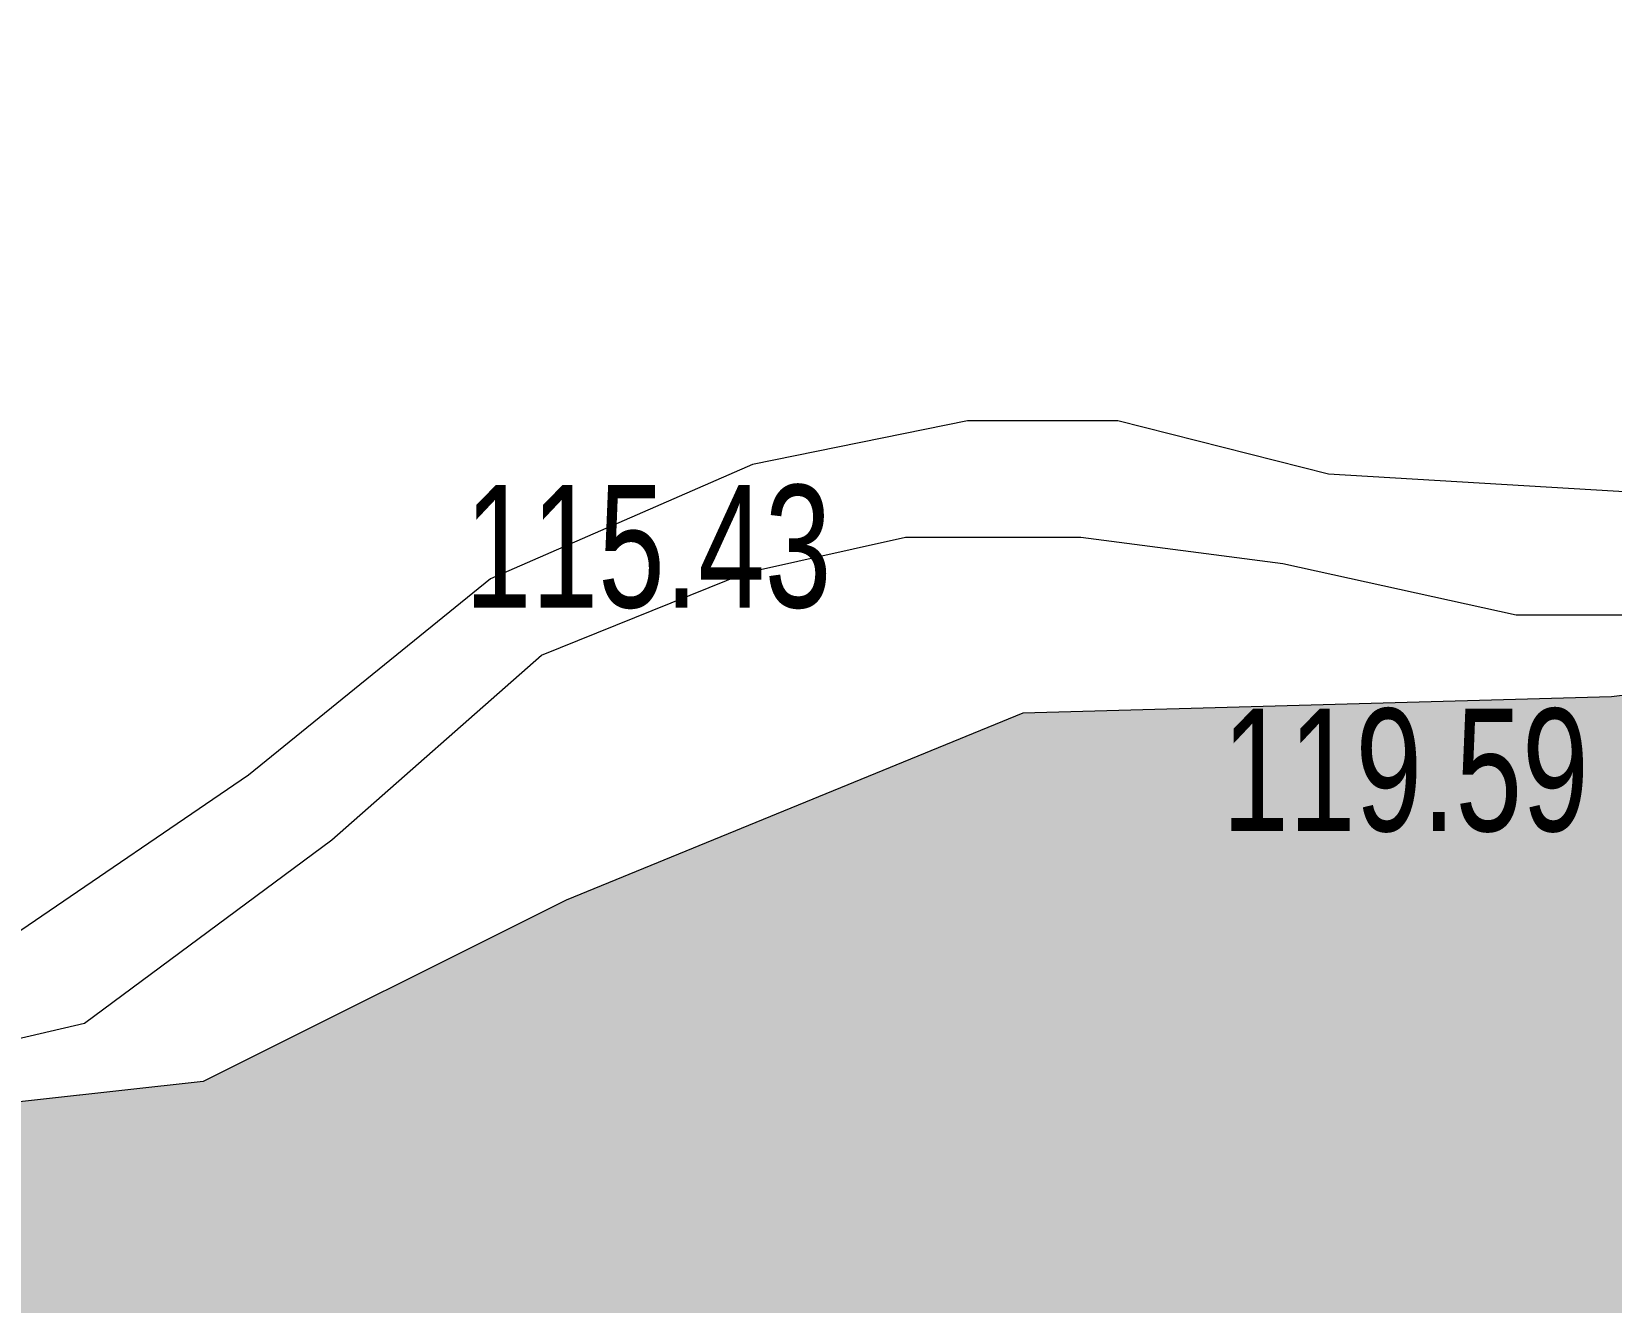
# Model space of a CAD drawing. Header units: metres. Extents: x 431006 to 434411, y 2469261 to 2473208.
# Drawn here: x 432796.4 to 432848, y 2471608.7 to 2471650.2 of the extents above; entities that cross this region are included whole.
import ezdxf

# ---------------------------------------------------------------- set-up
doc = ezdxf.new("R2010")
doc.units = ezdxf.units.M
doc.header["$MEASUREMENT"] = 0
for name, color, linetype, lineweight in [('CAO DO', 8, 'Continuous', 18), ('duong be tong-ks', 8, 'Continuous', 18), ('ranh gioi thuc vat-ks', 8, 'RAO_T_VAT', 18), ('thuc vat-ks', 8, 'Continuous', 18)]:
    doc.layers.add(name, color=color, linetype=linetype, lineweight=lineweight)
doc.styles.get("Standard").update_dxf_attribs({"font": 'arial.ttf'})
doc.linetypes.add('RAO_T_VAT', pattern='A,0,[133,ltypeshp.shx,S=0.34,R=0,X=-0.17,Y=0],-2,[133,ltypeshp.shx,S=0.08,R=0,X=0,Y=0],-1.5,[133,ltypeshp.shx,S=0.08,R=0,X=0,Y=0],-1.5,[133,ltypeshp.shx,S=0.08,R=0,X=0,Y=0],-2', length=7)

msp = doc.modelspace()

# ---------------------------------------------------------------- hatches: boundary and pattern name
at = {"layer": 'thuc vat-ks'}
h = msp.add_hatch(dxfattribs=at)
h.set_pattern_fill('217B', color=9, scale=20, style=0, pattern_type=2)
h.set_pattern_definition([(0, (14.8, 7.6), (0, 20), [0, -20]), (0, (14.76, 7.848), (0, 20), [0, -20]), (0, (14.648, 8.07), (0, 20), [0, -20]), (0, (14.47, 8.248), (0, 20), [0, -20]), (0, (14.248, 8.36), (0, 20), [0, -20]), (0, (14, 8.4), (0, 20), [0, -20]), (0, (13.752, 8.36), (0, 20), [0, -20]), (0, (13.53, 8.248), (0, 20), [0, -20]), (0, (13.352, 8.07), (0, 20), [0, -20]), (0, (13.24, 7.848), (0, 20), [0, -20]), (0, (13.2, 7.6), (0, 20), [0, -20]), (0, (13.24, 7.352), (0, 20), [0, -20]), (0, (13.352, 7.13), (0, 20), [0, -20]), (0, (13.53, 6.952), (0, 20), [0, -20]), (0, (13.752, 6.84), (0, 20), [0, -20]), (0, (14, 6.8), (0, 20), [0, -20]), (0, (14.248, 6.84), (0, 20), [0, -20]), (0, (14.47, 6.952), (0, 20), [0, -20]), (0, (14.648, 7.13), (0, 20), [0, -20]), (0, (14.76, 7.352), (0, 20), [0, -20]), (0, (6.76, 15.352), (0, 20), [0, -20]), (0, (6.648, 15.13), (0, 20), [0, -20]), (0, (6.47, 14.952), (0, 20), [0, -20]), (0, (6.248, 14.84), (0, 20), [0, -20]), (0, (6, 14.8), (0, 20), [0, -20]), (0, (5.752, 14.84), (0, 20), [0, -20]), (0, (5.53, 14.952), (0, 20), [0, -20]), (0, (5.352, 15.13), (0, 20), [0, -20]), (0, (5.24, 15.352), (0, 20), [0, -20]), (0, (5.2, 15.6), (0, 20), [0, -20]), (0, (5.24, 15.848), (0, 20), [0, -20]), (0, (5.352, 16.07), (0, 20), [0, -20]), (0, (5.53, 16.248), (0, 20), [0, -20]), (0, (5.752, 16.36), (0, 20), [0, -20]), (0, (6, 16.4), (0, 20), [0, -20]), (0, (6.248, 16.36), (0, 20), [0, -20]), (0, (6.47, 16.248), (0, 20), [0, -20]), (0, (6.648, 16.07), (0, 20), [0, -20]), (0, (6.76, 15.848), (0, 20), [0, -20]), (0, (6.8, 15.6), (0, 20), [0, -20]), (0, (14, 4), (0, 20), [1.086, -18.914]), (0, (6, 12), (0, 20), [1.086, -18.914]), (90, (14, 4), (-20, 1e-15), [2.8, -17.2]), (90, (6, 12), (-20, 1e-15), [2.8, -17.2])])
h.paths.add_polyline_path([(432873.813, 2471631.695), (432847.964, 2471628.468), (432828.757, 2471627.93), (432813.857, 2471621.834), (432802.01, 2471615.918), (432793.932, 2471615.021), (432785.136, 2471615.559), (432779.392, 2471619.145), (432773.289, 2471627.034), (432761.082, 2471628.289), (432747.26, 2471622.91), (432740.928, 2471616.468), (432738.306, 2471605.794), (432746.171, 2471593.508), (432752.627, 2471574.328), (432767.551, 2471561.372), (432788.32, 2471548.483), (432804.654, 2471529.35), (432839.155, 2471510.981), (432854.165, 2471511.165), (432864.488, 2471518.575), (432867.713, 2471532.75), (432885.809, 2471555.732), (432902.583, 2471569.907), (432908.389, 2471586.338), (432909.034, 2471601.48), (432921.319, 2471618.649), (432936.802, 2471622.515), (432952.608, 2471616.393), (432983.252, 2471591.908), (433001.961, 2471578.699), (433021.638, 2471586.109), (433040.992, 2471580.954), (433048.734, 2471583.854), (433053.25, 2471608.983), (433044.541, 2471636.046), (432993.898, 2471679.676), (432957.448, 2471713.827), (432945.835, 2471713.827), (432933.255, 2471705.45), (432919.384, 2471685.153), (432911.643, 2471671.622), (432904.869, 2471664.212), (432889.385, 2471653.58)])

# ---------------------------------------------------------------- linework, layer by layer
at = {"layer": 'duong be tong-ks', "color": 9, "linetype": 'Continuous', "lineweight": 0}
for points in [[(432895.646, 2471674.952), (432886.048, 2471668.46), (432878.76, 2471663.292), (432875.076, 2471659.126), (432873.137, 2471655.638), (432870.713, 2471646.433), (432868.289, 2471640.523), (432864.701, 2471636.453), (432860.145, 2471635.097), (432849.48, 2471635.097), (432838.732, 2471635.738), (432831.854, 2471637.473), (432826.945, 2471637.473), (432819.928, 2471636.049), (432811.384, 2471632.314), (432803.482, 2471625.91), (432796.06, 2471620.841)], [(432793.315, 2471616.701), (432798.13, 2471617.815), (432806.202, 2471623.798), (432813.044, 2471629.825), (432819.701, 2471632.513), (432824.922, 2471633.678), (432830.649, 2471633.678), (432837.237, 2471632.817), (432844.852, 2471631.144), (432851.846, 2471631.144), (432857.776, 2471631.144), (432864.972, 2471633.018), (432870.091, 2471636.259), (432873.143, 2471643.323), (432875.17, 2471650.414), (432877.704, 2471657.251), (432882.519, 2471661.86), (432891.3, 2471668.164)]]:
    msp.add_lwpolyline(points, dxfattribs=at)
at = {"layer": 'ranh gioi thuc vat-ks', "color": 9, "lineweight": 0, "ltscale": 3}
msp.add_lwpolyline([(432889.385, 2471653.58), (432873.813, 2471631.695), (432847.964, 2471628.468), (432828.757, 2471627.93), (432813.857, 2471621.834), (432802.01, 2471615.918), (432793.932, 2471615.021), (432785.136, 2471615.559), (432779.392, 2471619.145), (432773.289, 2471627.034), (432761.082, 2471628.289), (432747.26, 2471622.91), (432740.928, 2471616.468), (432738.306, 2471605.794), (432746.171, 2471593.508), (432752.627, 2471574.328), (432767.551, 2471561.372)], dxfattribs=at)

# ---------------------------------------------------------------- texts
at = {"layer": 'CAO DO', "color": 9, "lineweight": 0, "width": 0.7}
for s, p in [('115.43', (432810.546, 2471631.382, 115.43)), ('119.59', (432835.26, 2471624.084, 119.587))]:
    msp.add_text(s, height=4, dxfattribs=at).set_placement(p)

doc.saveas('drawing.dxf')
